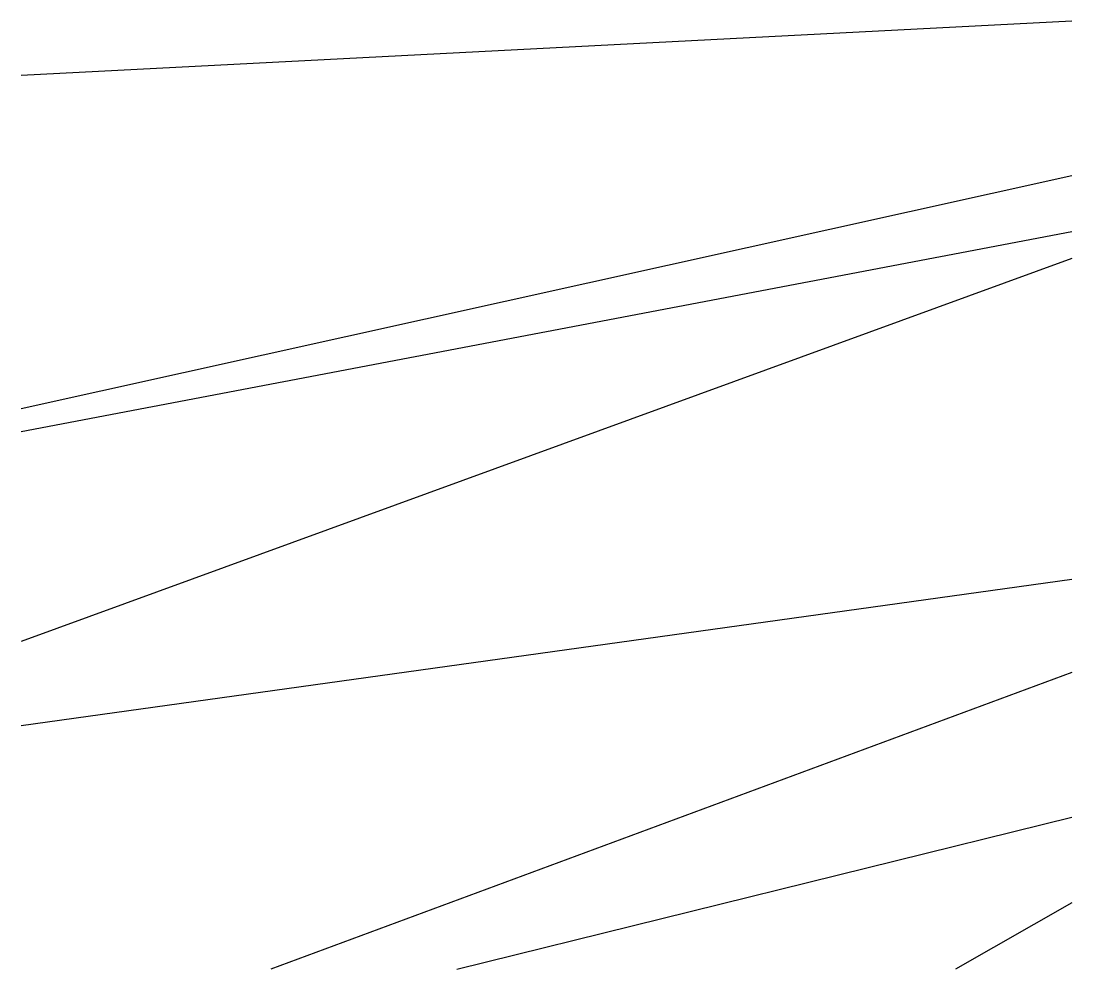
# Model space of a CAD drawing. Extents: x 1126708 to 1126829, y 4216005 to 4216114.
import ezdxf

# ---------------------------------------------------------------- set-up
doc = ezdxf.new("R2010")
doc.units = 0
doc.header["$MEASUREMENT"] = 0
doc.layers.add('属性注记', color=7, linetype='Continuous')

msp = doc.modelspace()

# ---------------------------------------------------------------- linework, layer by layer
at = {"layer": '属性注记'}
for points in [[(1126707.97, 4216107.78), (1126828.8, 4216114.03)], [(1126828.8, 4216096.22), (1126707.97, 4216069.41)], [(1126707.97, 4216066.82), (1126828.8, 4216089.81)], [(1126828.8, 4216086.72), (1126707.97, 4216042.65)], [(1126707.97, 4216032.99), (1126828.8, 4216049.83)], [(1126828.8, 4216039.09), (1126736.67, 4216004.97)], [(1126758.07, 4216004.97), (1126828.8, 4216022.43)], [(1126828.8, 4216012.57), (1126815.4, 4216004.97)]]:
    msp.add_lwpolyline(points, dxfattribs=at)

doc.saveas('drawing.dxf')
